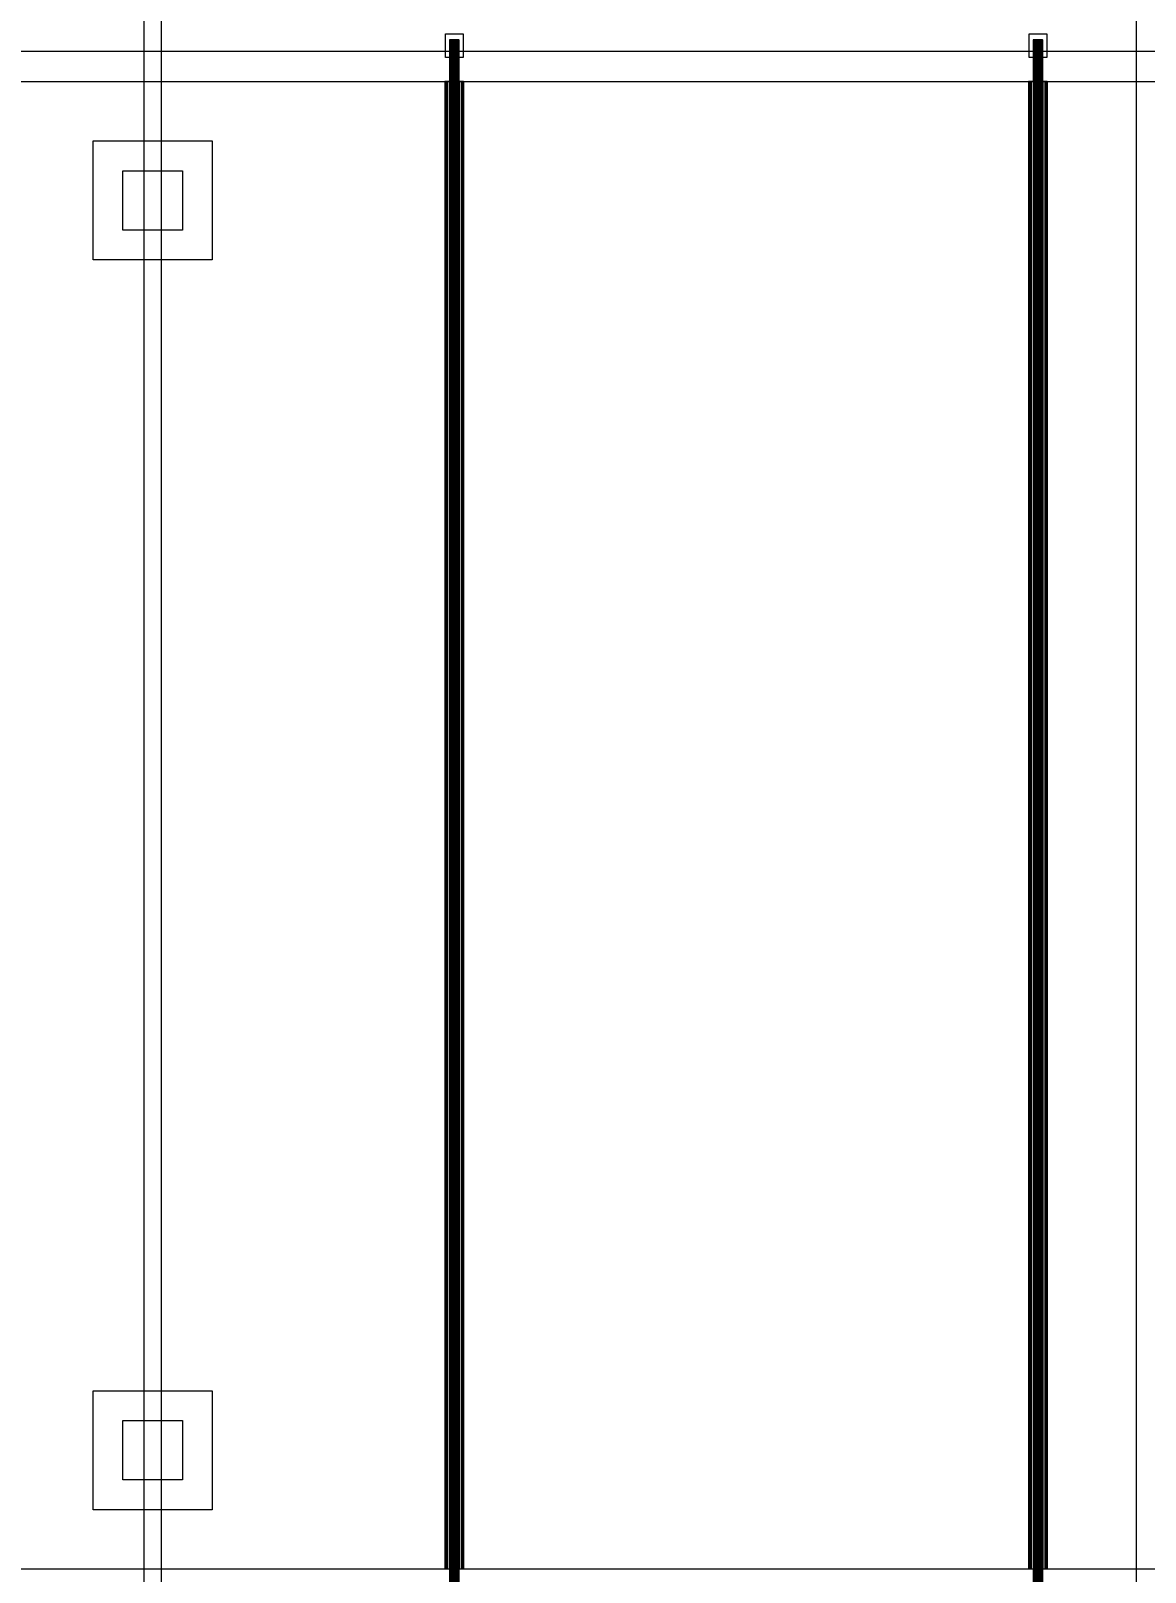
# Model space of a CAD drawing. Header units: millimetres. Extents: x -191664 to 191490, y -197311 to 10263.
# Drawn here: x 4234 to 6105, y -131955 to -129365 of the extents above; entities that cross this region are included whole.
import ezdxf

# ---------------------------------------------------------------- set-up
doc = ezdxf.new("R2010")
doc.units = ezdxf.units.MM
doc.layers.add('DET_secador_superior', color=7, linetype='Continuous', lineweight=0)
doc.layers.add('R15_COTAS_TRANSPORTE_P', color=1, linetype='Continuous', lineweight=0)
doc.dimstyles.new('PLANTA_20', dxfattribs={"dimtxt": 50, "dimasz": 30, "dimexe": 30, "dimexo": 16, "dimgap": 20, "dimtad": 1, "dimtih": 1, "dimtoh": 1, "dimdec": 1, "dimzin": 0, "dimdsep": 46, "dimcen": 0.09, "dimadec": 0, "dimazin": 0, "dimtfac": 1, "dimtdec": 4, "dimtofl": 0, "dimtmove": 0, "dimatfit": 3, "dimfxl": 1, "dimtolj": 1, "dimtzin": 0, "dimarcsym": 0})

# ---------------------------------------------------------------- blocks, each defined once
blk = doc.blocks.new('*D133')
at = {"layer": 'Defpoints', "color": 0, "transparency": 16777216}
for p in [(439.7, -194148), (217.9, -194406.1), (-500, -194490), (-500, -194490), (500, -194490)]:
    blk.add_point(p, dxfattribs=at)
at = {"layer": 'R15_COTAS_TRANSPORTE_P', "color": 0, "lineweight": -2, "transparency": 16777216}
blk.add_arc((-500, -194490), 722.8, 2.3783, 17.6217, dxfattribs=at)
at = {"layer": 'R15_COTAS_TRANSPORTE_P', "color": 0, "transparency": 16777216}
for points in [[(184.1, -194272.8), (193.6, -194269.6), (179.2, -194242.8)], [(227.1, -194459.9), (217.2, -194460.1), (222.8, -194490)]]:
    blk.add_solid(points, dxfattribs=at)

msp = doc.modelspace()

# ---------------------------------------------------------------- linework, layer by layer
at = {"layer": 'DET_secador_superior', "color": 9, "true_color": 0xb8c6c1}
for p, q in [((4423.05, -129325), (4423.05, -132075)), ((4453.05, -132075), (4453.05, -129325)), ((6089.71, -129325), (6089.71, -132075))]:
    msp.add_line(p, q, dxfattribs=at)
at = {"layer": 'DET_secador_superior', "color": 8, "true_color": 0x617680}
for p, q in [((4929.71, -129410), (4929.71, -129370)), ((4929.71, -129370), (4959.71, -129370)), ((4959.71, -129370), (4959.71, -129410)), ((5909.71, -129410), (5909.71, -129370)), ((5909.71, -129370), (5939.71, -129370)), ((5939.71, -129370), (5939.71, -129410)), ((20754.71, -129400), (1454.71, -129400)), ((4959.71, -129410), (4929.71, -129410)), ((5939.71, -129410), (5909.71, -129410))]:
    msp.add_line(p, q, dxfattribs=at)
at = {"layer": 'DET_secador_superior', "color": 253, "true_color": 0xa4b0b5}
for p, q in [((4936.98, -129380), (4936.71, -129380)), ((4936.71, -129380), (4936.71, -132020)), ((4937.78, -129380), (4936.98, -129380)), ((4936.98, -129380), (4936.98, -132020)), ((4939.06, -129380), (4937.78, -129380)), ((4937.78, -129380), (4937.78, -132020)), ((4940.71, -129380), (4939.06, -129380)), ((4939.06, -129380), (4939.06, -132020)), ((4942.64, -129380), (4940.71, -129380)), ((4940.71, -129380), (4940.71, -132020)), ((4944.71, -129380), (4942.64, -129380)), ((4942.64, -129380), (4942.64, -132020)), ((4946.78, -129380), (4944.71, -129380)), ((4944.71, -129380), (4944.71, -132020)), ((4948.71, -129380), (4946.78, -129380)), ((4946.78, -129380), (4946.78, -132020)), ((4950.37, -129380), (4948.71, -129380)), ((4948.71, -129380), (4948.71, -132020)), ((4951.64, -129380), (4950.37, -129380)), ((4950.37, -129380), (4950.37, -132020)), ((4952.44, -129380), (4951.64, -129380)), ((4951.64, -129380), (4951.64, -132020)), ((4952.44, -129380), (4952.71, -129380)), ((4952.44, -129380), (4952.44, -132020)), ((4952.71, -132020), (4952.71, -129380)), ((5916.98, -129380), (5916.71, -129380)), ((5916.71, -129380), (5916.71, -132020)), ((5917.78, -129380), (5916.98, -129380)), ((5916.98, -129380), (5916.98, -132020)), ((5919.06, -129380), (5917.78, -129380)), ((5917.78, -129380), (5917.78, -132020)), ((5920.71, -129380), (5919.06, -129380)), ((5919.06, -129380), (5919.06, -132020)), ((5922.64, -129380), (5920.71, -129380)), ((5920.71, -129380), (5920.71, -132020)), ((5924.71, -129380), (5922.64, -129380)), ((5922.64, -129380), (5922.64, -132020)), ((5926.78, -129380), (5924.71, -129380)), ((5924.71, -129380), (5924.71, -132020)), ((5928.71, -129380), (5926.78, -129380)), ((5926.78, -129380), (5926.78, -132020)), ((5930.37, -129380), (5928.71, -129380)), ((5928.71, -129380), (5928.71, -132020)), ((5931.64, -129380), (5930.37, -129380)), ((5930.37, -129380), (5930.37, -132020)), ((5932.44, -129380), (5931.64, -129380)), ((5931.64, -129380), (5931.64, -132020)), ((5932.44, -129380), (5932.71, -129380)), ((5932.44, -129380), (5932.44, -132020)), ((5932.71, -132020), (5932.71, -129380)), ((4929.26, -129450), (4928.71, -129450)), ((4928.71, -129450), (4928.71, -131950)), ((4930.86, -129450), (4929.26, -129450)), ((4929.26, -129450), (4929.26, -131950)), ((4933.4, -129450), (4930.86, -129450)), ((4930.86, -129450), (4930.86, -131950)), ((4936.71, -129450), (4933.4, -129450)), ((4933.4, -129450), (4933.4, -131950)), ((4940.57, -129450), (4936.71, -129450)), ((4936.71, -129450), (4936.71, -131950)), ((4944.71, -129450), (4940.57, -129450)), ((4940.57, -129450), (4940.57, -131950)), ((4948.85, -129450), (4944.71, -129450)), ((4944.71, -129450), (4944.71, -131950)), ((4952.71, -129450), (4948.85, -129450)), ((4948.85, -129450), (4948.85, -131950)), ((4956.03, -129450), (4952.71, -129450)), ((4952.71, -129450), (4952.71, -131950)), ((4958.57, -129450), (4956.03, -129450)), ((4956.03, -129450), (4956.03, -131950)), ((4960.17, -129450), (4958.57, -129450)), ((4958.57, -129450), (4958.57, -131950)), ((4960.17, -129450), (4960.71, -129450)), ((4960.17, -129450), (4960.17, -131950)), ((4960.71, -131950), (4960.71, -129450)), ((5909.26, -129450), (5908.71, -129450)), ((5908.71, -129450), (5908.71, -131950)), ((5910.86, -129450), (5909.26, -129450)), ((5909.26, -129450), (5909.26, -131950)), ((5913.4, -129450), (5910.86, -129450)), ((5910.86, -129450), (5910.86, -131950)), ((5916.71, -129450), (5913.4, -129450)), ((5913.4, -129450), (5913.4, -131950)), ((5920.57, -129450), (5916.71, -129450)), ((5916.71, -129450), (5916.71, -131950)), ((5924.71, -129450), (5920.57, -129450)), ((5920.57, -129450), (5920.57, -131950)), ((5928.85, -129450), (5924.71, -129450)), ((5924.71, -129450), (5924.71, -131950)), ((5932.71, -129450), (5928.85, -129450)), ((5928.85, -129450), (5928.85, -131950)), ((5936.03, -129450), (5932.71, -129450)), ((5932.71, -129450), (5932.71, -131950)), ((5938.57, -129450), (5936.03, -129450)), ((5936.03, -129450), (5936.03, -131950)), ((5940.17, -129450), (5938.57, -129450)), ((5938.57, -129450), (5938.57, -131950)), ((5940.17, -129450), (5940.71, -129450)), ((5940.17, -129450), (5940.17, -131950)), ((5940.71, -131950), (5940.71, -129450)), ((4929.26, -131950), (4928.71, -131950)), ((4930.86, -131950), (4929.26, -131950)), ((4933.4, -131950), (4930.86, -131950)), ((4936.71, -131950), (4933.4, -131950)), ((4940.57, -131950), (4936.71, -131950)), ((4944.71, -131950), (4940.57, -131950)), ((4948.85, -131950), (4944.71, -131950)), ((4952.71, -131950), (4948.85, -131950)), ((4956.03, -131950), (4952.71, -131950)), ((4958.57, -131950), (4956.03, -131950)), ((4960.17, -131950), (4958.57, -131950)), ((4960.71, -131950), (4960.17, -131950)), ((5909.26, -131950), (5908.71, -131950)), ((5910.86, -131950), (5909.26, -131950)), ((5913.4, -131950), (5910.86, -131950)), ((5916.71, -131950), (5913.4, -131950)), ((5920.57, -131950), (5916.71, -131950)), ((5924.71, -131950), (5920.57, -131950)), ((5928.85, -131950), (5924.71, -131950)), ((5932.71, -131950), (5928.85, -131950)), ((5936.03, -131950), (5932.71, -131950)), ((5938.57, -131950), (5936.03, -131950)), ((5940.17, -131950), (5938.57, -131950)), ((5940.71, -131950), (5940.17, -131950))]:
    msp.add_line(p, q, dxfattribs=at)
at = {"layer": 'DET_secador_superior', "color": 8, "true_color": 0x727f77}
for p, q in [((1554.71, -129450), (20654.71, -129450)), ((20654.71, -131950), (1554.71, -131950))]:
    msp.add_line(p, q, dxfattribs=at)
at = {"layer": 'DET_secador_superior', "color": 252, "true_color": 0x798e91}
for p, q in [((4338.05, -129750), (4338.05, -129550)), ((4338.05, -129550), (4538.05, -129550)), ((4538.05, -129550), (4538.05, -129750)), ((4538.05, -129750), (4338.05, -129750)), ((4338.05, -131850), (4338.05, -131650)), ((4338.05, -131650), (4538.05, -131650)), ((4538.05, -131650), (4538.05, -131850)), ((4538.05, -131850), (4338.05, -131850))]:
    msp.add_line(p, q, dxfattribs=at)
at = {"layer": 'DET_secador_superior', "color": 251, "true_color": 0x536a64}
for p, q in [((4388.05, -129700), (4388.05, -129600)), ((4388.05, -129600), (4488.05, -129600)), ((4488.05, -129600), (4488.05, -129700)), ((4488.05, -129700), (4388.05, -129700)), ((4388.05, -131800), (4388.05, -131700)), ((4388.05, -131700), (4488.05, -131700)), ((4488.05, -131700), (4488.05, -131800)), ((4488.05, -131800), (4388.05, -131800))]:
    msp.add_line(p, q, dxfattribs=at)

# ---------------------------------------------------------------- dimensions: what is measured, and where the dimension line sits
at = {"layer": 'R15_COTAS_TRANSPORTE_P'}
dim = msp.add_angular_dim_2l(base=(217.89, -194406.09), line1=((-500, -194490), (500, -194490)), line2=((-500, -194490), (439.69, -194147.98)), dimstyle='PLANTA_20', dxfattribs=at)
dim.commit()
dim.dimension.update_dxf_attribs({"geometry": '*D133', "text_midpoint": (191490.46, -33543.69)})

doc.saveas('drawing.dxf')
